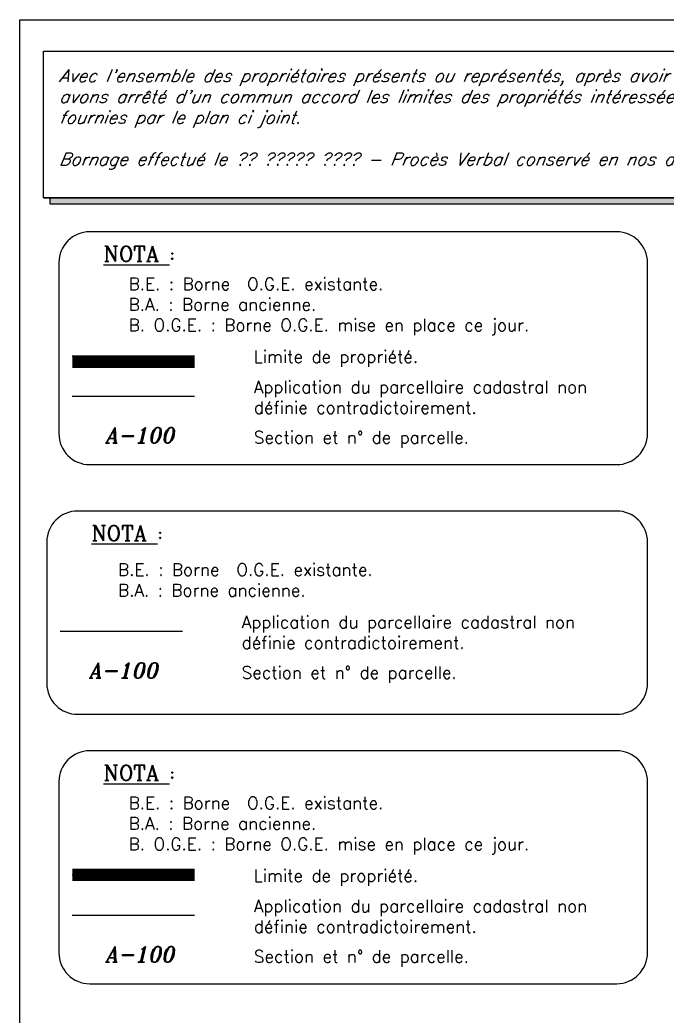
# Model space of a CAD drawing. Header units: millimetres. Extents: x -1573 to 210, y -360 to 557.
# Drawn here: x -606.5 to -501.5, y 135.5 to 297 of the extents above; entities that cross this region are included whole.
import ezdxf

# ---------------------------------------------------------------- set-up
doc = ezdxf.new("R2010")
doc.units = ezdxf.units.MM
doc.header["$LTSCALE"] = 2
doc.set_wipeout_variables(frame=1)
for name, color, linetype in [('Cadastre Texte', 150, 'Continuous'), ('Légende Bornage', 7, 'Continuous'), ('Titre', 7, 'Continuous'), ('Wipeout', 255, 'Continuous')]:
    doc.layers.add(name, color=color, linetype=linetype)
doc.styles.add('bornage', font='romanc.shx', dxfattribs={"height": 0.32})
doc.styles.add('ROMANS', font='ROMANC.shx', dxfattribs={"height": 0.36})
doc.styles.add('Romant', font='romant.shx', dxfattribs={"oblique": 13.5, "height": 0.5})
doc.styles.add('TEXTE', font='romans.shx', dxfattribs={"oblique": 22.5, "height": 0.3})

msp = doc.modelspace()

# ---------------------------------------------------------------- wipeouts: each hides what was drawn before it
at = {"lineweight": 30}
for points in [[(-602.632, 291.958), (-411.632, 291.958), (-411.632, 268.155), (-602.632, 268.155)], [(-595.159, 262.759), (-509.661, 262.759), (-507.704, 262.37), (-506.046, 261.262), (-504.937, 259.603), (-504.548, 257.646), (-504.548, 229.891), (-504.937, 227.934), (-506.046, 226.275), (-507.704, 225.167), (-509.661, 224.778), (-595.159, 224.778), (-597.115, 225.167), (-598.774, 226.275), (-599.883, 227.934), (-600.272, 229.891), (-600.272, 257.646), (-599.883, 259.603), (-598.774, 261.262), (-597.115, 262.37)], [(-597.13, 217.519), (-509.661, 217.519), (-507.69, 217.127), (-506.02, 216.01), (-504.903, 214.339), (-504.511, 212.369), (-504.511, 189.405), (-504.903, 187.434), (-506.02, 185.764), (-507.69, 184.647), (-509.661, 184.255), (-597.13, 184.255), (-599.101, 184.647), (-600.772, 185.764), (-601.888, 187.434), (-602.28, 189.405), (-602.28, 212.369), (-601.888, 214.34), (-600.772, 216.01), (-599.101, 217.127)], [(-595.159, 178.6), (-509.661, 178.6), (-507.704, 178.21), (-506.046, 177.102), (-504.937, 175.443), (-504.548, 173.486), (-504.548, 145.731), (-504.937, 143.774), (-506.046, 142.115), (-507.704, 141.007), (-509.661, 140.618), (-595.159, 140.618), (-597.115, 141.007), (-598.774, 142.115), (-599.883, 143.774), (-600.272, 145.731), (-600.272, 173.486), (-599.883, 175.443), (-598.774, 177.102), (-597.115, 178.21)]]:
    msp.add_wipeout(points, dxfattribs=at).dxf.layer = 'Wipeout'

# ---------------------------------------------------------------- next in the draw order: hatches: boundary and pattern name
at = {"layer": 'Légende Bornage'}
msp.add_hatch(color=256, dxfattribs=at).paths.add_polyline_path([(-601.648, 268.155), (-601.648, 267.172), (-410.648, 267.172), (-410.648, 290.975), (-411.632, 290.975), (-411.632, 268.155)])

# ---------------------------------------------------------------- next in the draw order: linework, layer by layer
msp.add_lwpolyline([(-602.632, 291.958), (-411.632, 291.958), (-411.632, 268.155), (-602.632, 268.155)], close=True, dxfattribs=at)
at = {"layer": 'Légende Bornage', "flags": 128}
for points in [[(-602.632, 268.155), (-411.632, 268.155), (-411.632, 291.958)], [(-601.648, 267.172), (-410.648, 267.172), (-410.648, 290.975)], [(-601.648, 268.155), (-601.648, 267.172)]]:
    msp.add_lwpolyline(points, dxfattribs=at)
at = {"layer": 'Légende Bornage'}
for points in [[(-509.661, 224.891, 0.4142136), (-504.661, 229.891), (-504.661, 257.646, 0.4142136), (-509.661, 262.646), (-595.159, 262.646, 0.4142136), (-600.159, 257.646), (-600.159, 229.891, 0.4142136), (-595.159, 224.891), (-509.661, 224.891)], [(-509.661, 140.731, 0.4142136), (-504.661, 145.731), (-504.661, 173.486, 0.4142136), (-509.661, 178.486), (-595.159, 178.486, 0.4142136), (-600.159, 173.486), (-600.159, 145.731, 0.4142136), (-595.159, 140.731), (-509.661, 140.731)]]:
    msp.add_lwpolyline(points, format="xyb", dxfattribs=at)
at = {"layer": 'Légende Bornage', "color": 51, "const_width": 2, "flags": 128}
msp.add_lwpolyline([(-598, 241.541), (-578.14, 241.541)], dxfattribs=at)
at = {"layer": 'Légende Bornage', "color": 1, "flags": 128}
for points in [[(-598, 242.541), (-578.14, 242.541)], [(-598, 158.381), (-578.14, 158.381)]]:
    msp.add_lwpolyline(points, dxfattribs=at)
at = {"layer": 'Légende Bornage', "color": 150, "linetype": 'Continuous', "flags": 128}
for points in [[(-598, 236.009), (-578.14, 236.009)], [(-599.972, 197.889), (-580.112, 197.889)], [(-598, 151.849), (-578.14, 151.849)]]:
    msp.add_lwpolyline(points, dxfattribs=at)
at = {"layer": 'Légende Bornage', "flags": 128}
msp.add_lwpolyline([(-509.664, 184.405, 0.4143681), (-504.661, 189.405), (-504.661, 212.369, 0.4142136), (-509.661, 217.369), (-597.13, 217.369, 0.4142136), (-602.13, 212.369), (-602.13, 189.405, 0.4142136), (-597.13, 184.405), (-509.661, 184.405)], format="xyb", dxfattribs=at)
at = {"layer": 'Légende Bornage', "color": 2, "const_width": 2, "flags": 128}
msp.add_lwpolyline([(-598, 158.381), (-578.14, 158.381)], dxfattribs=at)
at = {"layer": 'Titre', "color": 7}
msp.add_lwpolyline([(-606.483, 297), (-396.483, 297), (-396.483, 0), (-606.483, 0), (-606.483, 297)], dxfattribs=at)

# ---------------------------------------------------------------- next in the draw order: texts
at = {"layer": 'Cadastre Texte', "char_height": 2.5, "width": 46.35633, "attachment_point": 2, "style": 'Romant'}
for insert in [(-587.091, 230.891), (-587.091, 146.731)]:
    msp.add_mtext('A-100', dxfattribs=dict(at, insert=insert))
at = {"layer": 'Légende Bornage', "color": 150, "style": 'Romant', "oblique": 13.5}
msp.add_text('A-100', height=2.5, dxfattribs=at).set_placement((-595.377, 190.27))
at = {"layer": 'Légende Bornage', "attachment_point": 1}
for s, insert, char_height, width, style in [("Avec l'ensemble des propriétaires présents ou représentés, après avoir analysé les titres et entendu les sachants nous avons arrêté d'un commun accord les limites des propriétés intéressées et procédé à leur bornage d'après les indications fournies par le plan ci joint.\\P\\PBornage effectué le ?? ????? ???? - Procès Verbal conservé en nos archives.", (-600.179, 288.975), 2.029624, 189.51958, 'TEXTE'), ('B.E. : Borne  O.G.E. existante.\\PB.A. : Borne ancienne.\\P{\\C1;B. O.G.E.} : Borne O.G.E. mise en place ce jour.', (-588.829, 255.196), 2, 82.97041, 'ROMANS'), ('B.E. : Borne  O.G.E. existante.\\PB.A. : Borne ancienne.', (-590.557, 208.86), 2, 83.32242, 'ROMANS'), ('B.E. : Borne  O.G.E. existante.\\PB.A. : Borne ancienne.\\P{\\C1;B. O.G.E.} : Borne O.G.E. mise en place ce jour.', (-588.829, 171.037), 2, 82.09039, 'ROMANS')]:
    msp.add_mtext(s, dxfattribs=dict(at, insert=insert, char_height=char_height, width=width, style=style))
at = {"layer": 'Légende Bornage', "attachment_point": 1, "style": 'bornage'}
for s, insert, char_height, width, rotation in [('{\\LNOTA} :', (-592.901, 260.315), 2.5, 87.009, 0), ('Limite de propriété.', (-568.526, 243.399), 2, 34.22719, 359.99999), ('Application du parcellaire cadastral non définie contradictoirement.', (-568.526, 238.486), 2, 63.03181, 359.99999), ('Section et n° de parcelle.', (-568.526, 230.307), 2, 59.04376, 359.99999), ('{\\LNOTA} :', (-594.873, 215.038), 2.5, 87.009, 0), ('Application du parcellaire cadastral non définie contradictoirement.', (-570.497, 200.365), 2, 63.03181, 359.99999), ('Section et n° de parcelle.', (-570.497, 192.186), 2, 62.91584, 359.99999), ('{\\LNOTA} :', (-592.901, 176.155), 2.5, 87.009, 0), ('Limite de propriété.', (-568.526, 159.239), 2, 58.69175, 359.99999), ('Application du parcellaire cadastral non définie contradictoirement.', (-568.526, 154.326), 2, 63.03181, 359.99999), ('Section et n° de parcelle.', (-568.526, 146.147), 2, 60.9798, 359.99999)]:
    msp.add_mtext(s, dxfattribs=dict(at, insert=insert, char_height=char_height, width=width, rotation=rotation))

doc.saveas('drawing.dxf')
